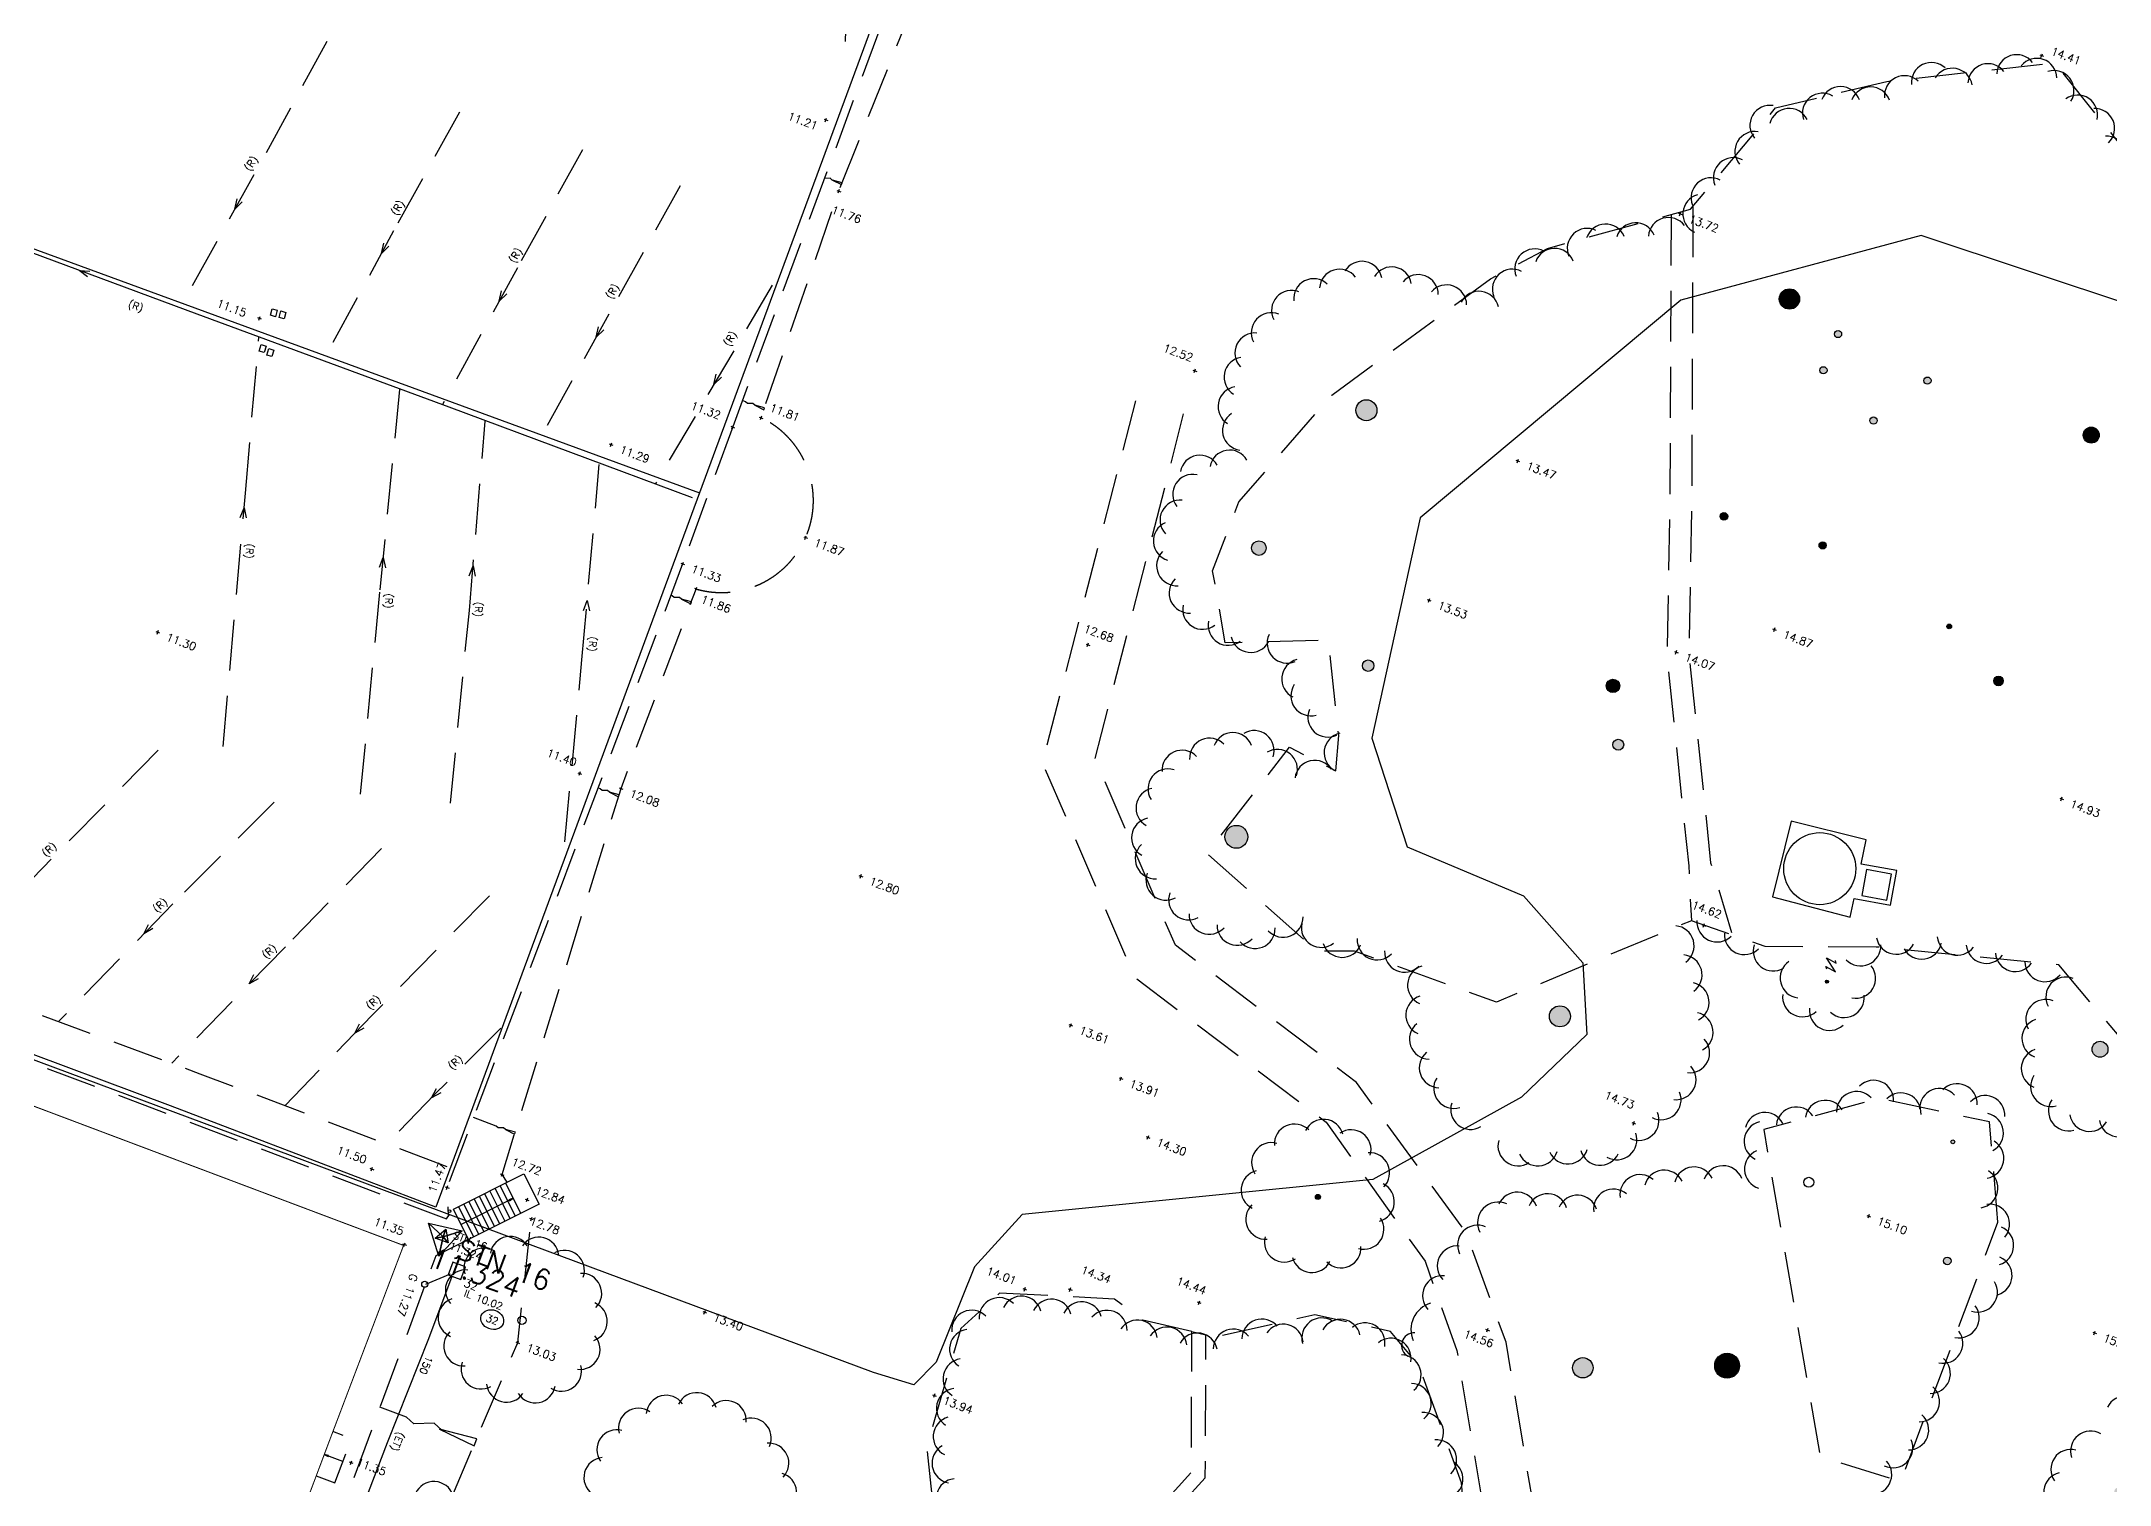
# Model space of a CAD drawing. Header units: millimetres. Extents: x 521005098 to 521837086, y 174609906 to 175681253.
# Drawn here: x 521393275 to 521496642, y 174806991 to 174879144 of the extents above; entities that cross this region are included whole.
import ezdxf
from ezdxf.enums import TextEntityAlignment as Align

# ---------------------------------------------------------------- set-up
doc = ezdxf.new("R2010")
doc.units = ezdxf.units.MM
doc.header["$LTSCALE"] = 200
doc.linetypes.add('layout$0$DASHED', pattern=[19.05, 12.7, -6.35])
doc.linetypes.add('layout$0$survey$0$DASHED', pattern=[19.05, 12.7, -6.35])
for name, color, linetype in [('layout$0$ED-ELEC', 30, 'Continuous'), ('layout$0$ED-STORM', 3, 'Continuous'), ('layout$0$GT Boundary', 6, 'layout$0$FENCELINE1'), ('layout$0$survey$0$BOUNDARY', 8, 'Continuous'), ('layout$0$survey$0$BUILDING', 8, 'Continuous'), ('layout$0$survey$0$CONTROL', 8, 'Continuous'), ('layout$0$survey$0$DETAIL', 8, 'Continuous'), ('layout$0$survey$0$LEVEL', 8, 'Continuous'), ('layout$0$survey$0$MH_NUMBER', 8, 'Continuous'), ('layout$0$survey$0$SERVICE', 8, 'Continuous'), ('layout$0$survey$0$STAIRS', 8, 'Continuous'), ('layout$0$survey$0$TEXT_SERVICE', 8, 'Continuous'), ('layout$0$survey$0$VEGETATION', 8, 'Continuous')]:
    doc.layers.add(name, color=color, linetype=linetype)
doc.styles.add('layout$0$ROMANS', font='Romans.shx')
doc.styles.add('layout$0$survey$0$ROMANS', font='Romans.shx')
doc.linetypes.add('layout$0$FENCELINE1', pattern='A,6.35,-2.54,[133,ltypeshp.shx,S=2.54,R=0,X=-2.54,Y=0],-2.54,25.4', length=36.83)

# ---------------------------------------------------------------- blocks, each defined once
blk = doc.blocks.new('layout$0$S')
at = {"layer": 'layout$0$ED-STORM'}
blk.add_lwpolyline([(-0.5, 0.15), (0, 0), (-0.5, -0.15)], dxfattribs=at)
blk = doc.blocks.new('layout')
at = {"layer": 'layout$0$survey$0$VEGETATION', "linetype": 'Continuous'}
h = blk.add_hatch(color=256, dxfattribs=at)
edge = h.paths.add_edge_path()
edge.add_arc((521480637.4, 174866264.3), 509.3, 0, 360)
h = blk.add_hatch(color=256, dxfattribs=at)
edge = h.paths.add_edge_path()
edge.add_arc((521484842.1, 174860186.4), 180, 0, 360)
edge = h.paths.add_edge_path()
edge.add_arc((521487536, 174862182.7), 180, 0, 360)
edge = h.paths.add_edge_path()
edge.add_arc((521482337, 174862699.2), 180, 0, 360)
edge = h.paths.add_edge_path()
edge.add_arc((521483069.9, 174864512), 180, 0, 360)
h = blk.add_hatch(color=256, dxfattribs=at)
edge = h.paths.add_edge_path()
edge.add_arc((521459496.5, 174860702.3), 525.2, 0, 360)
edge = h.paths.add_edge_path()
edge.add_arc((521454125.3, 174853808.4), 366.1, 0, 360)
edge = h.paths.add_edge_path()
edge.add_arc((521459584.4, 174847931.3), 286.5, 0, 360)
edge = h.paths.add_edge_path()
edge.add_arc((521452998.2, 174839377.8), 573, 0, 360)
edge = h.paths.add_edge_path()
edge.add_arc((521472087.4, 174843981.5), 270.6, 0, 360)
h = blk.add_hatch(color=256, dxfattribs=at)
edge = h.paths.add_edge_path()
edge.add_arc((521495722.4, 174859459), 400, 0, 360)
h = blk.add_hatch(color=256, dxfattribs=at)
edge = h.paths.add_edge_path()
edge.add_arc((521477363.2, 174855391.7), 191, 0, 360)
h = blk.add_hatch(color=256, dxfattribs=at)
edge = h.paths.add_edge_path()
edge.add_arc((521482299.5, 174853947.7), 180, 0, 360)
h = blk.add_hatch(color=256, dxfattribs=at)
edge = h.paths.add_edge_path()
edge.add_arc((521488626.2, 174849894.2), 120, 0, 360)
h = blk.add_hatch(color=256, dxfattribs=at)
edge = h.paths.add_edge_path()
edge.add_arc((521471821.2, 174846921.2), 334.2, 0, 360)
h = blk.add_hatch(color=256, dxfattribs=at)
edge = h.paths.add_edge_path()
edge.add_arc((521491086.9, 174847170.2), 238.7, 0, 360)
h = blk.add_hatch(color=256, dxfattribs=at)
edge = h.paths.add_edge_path()
edge.add_arc((521482515, 174832139.3), 79.6, 0, 360)
h = blk.add_hatch(color=256, dxfattribs=at)
edge = h.paths.add_edge_path()
edge.add_arc((521470314.4, 174812832.6), 509.3, 0, 360)
edge = h.paths.add_edge_path()
edge.add_arc((521469167, 174830403), 525.2, 0, 360)
edge = h.paths.add_edge_path()
edge.add_arc((521488526.5, 174818174.6), 191, 0, 360)
edge = h.paths.add_edge_path()
edge.add_arc((521488808.7, 174824129.4), 95.5, 0, 360)
edge = h.paths.add_edge_path()
edge.add_arc((521496161.5, 174828755.4), 397.9, 0, 360)
edge = h.paths.add_edge_path()
edge.add_arc((521497069.4, 174806647), 191, 0, 360)
edge = h.paths.add_edge_path()
edge.add_arc((521498412.3, 174807405.6), 238.7, 0, 360)
h = blk.add_hatch(color=256, dxfattribs=at)
edge = h.paths.add_edge_path()
edge.add_arc((521457073, 174821373.7), 127.3, 0, 360)
h = blk.add_hatch(dxfattribs=at)
h.set_pattern_fill('ANGLE', color=256, scale=1000, angle=-20.423036, style=0)
h.set_pattern_definition([(339.577, (520538901, 174409371.4), (2437.41, 6545.935), [5080, -1905]), (69.577, (520538901, 174409371.4), (-6545.935, 2437.41), [5080, -1905])])
edge = h.paths.add_edge_path()
edge.add_arc((521477524.6, 174812935.4), 620.7, 0, 360)
h = blk.add_hatch(color=256, dxfattribs=at)
edge = h.paths.add_edge_path()
edge.add_arc((521477524.6, 174812935.4), 620.7, 0, 360)
at = {"layer": 'layout$0$ED-ELEC'}
for p, q in [((521482465.8, 174832895.7), (521482943, 174832634.3)), ((521482506.4, 174832767.8), (521482465.8, 174832895.7)), ((521482943, 174832634.3), (521482500.1, 174833319.5)), ((521482500.1, 174833319.5), (521482977.2, 174833058.1)), ((521482977.2, 174833058.1), (521482936.6, 174833186))]:
    blk.add_line(p, q, dxfattribs=at)
at = {"layer": 'layout$0$ED-STORM', "linetype": 'layout$0$DASHED'}
for points in [[(521433463.6, 174879140.2), (521433716.9, 174888535.2), (521433843.9, 174895124.6), (521433874.9, 174897399.8)], [(521407548.8, 174879143.1), (521403898.4, 174872468.1), (521400209.4, 174865854.1)], [(521414177, 174875609.9), (521410880.2, 174869663.4), (521407367.7, 174863194.4)], [(521420318.3, 174873725.9), (521417069.7, 174867827.7), (521413312.1, 174860958.1)], [(521425196.6, 174871922.9), (521421634.1, 174865497.2), (521418154.8, 174859241.9)], [(521429804.6, 174866960.6), (521423975.4, 174857035.9)], [(521402356.8, 174843894.4), (521403469.8, 174856564), (521404148.8, 174864335.4)], [(521409223.7, 174841502.5), (521410203.3, 174851716.7), (521411196.1, 174861744.5)], [(521413720.2, 174841051.7), (521414665.5, 174850693.8), (521415458.5, 174860150.9)], [(521419442.2, 174839129.9), (521420290.6, 174848220.7), (521421155.3, 174857991.3)], [(521399108.4, 174843701.8), (521393370.9, 174837851.8), (521388100.1, 174832425.4)], [(521404910.4, 174841116.6), (521399839.8, 174836019.8), (521394150.6, 174830154)], [(521410276.5, 174838798.9), (521405469.1, 174833882.6), (521399799.1, 174828058.5)], [(521415670, 174836434.6), (521409804.2, 174830455.8), (521405442.8, 174825932.5)], [(521416242.1, 174829806.3), (521412927.3, 174826488.4), (521410496.4, 174823996.6)]]:
    blk.add_lwpolyline(points, dxfattribs=at)
at = {"layer": 'layout$0$ED-STORM'}
for points in [[(521425810.1, 174856321.3), (521413648, 174860857.6), (521401053.6, 174865510.3), (521389703.6, 174869718.8), (521383699.8, 174871969.4)], [(521408982.8, 174804922.7), (521410580, 174809093.2), (521412634.7, 174814291.8), (521413810.8, 174817415.6)], [(521412492.7, 174817021.7), (521413717.7, 174817530.8)]]:
    blk.add_lwpolyline(points, dxfattribs=at)
at = {"layer": 'layout$0$ED-STORM', "linetype": 'layout$0$DASHED', "flags": 128}
blk.add_lwpolyline([(521413562.6, 174822879.4), (521401215.6, 174827519.8), (521388241.7, 174832319.6), (521376576.4, 174836755.6), (521371169, 174838771.2), (521373562.4, 174844947.3), (521374159, 174846531.4)], dxfattribs=at)
at = {"layer": 'layout$0$ED-STORM'}
blk.add_ellipse((521415809.1, 174815241.8), major_axis=(546.6, -203.5), ratio=0.82667445, dxfattribs=at)
at = {"layer": 'layout$0$GT Boundary', "color": 7, "ltscale": 0.2}
blk.add_lwpolyline([(521497949.9, 174865868.2), (521487218.2, 174869443.2), (521475209, 174866197.1), (521462185.5, 174855330.1), (521459763.3, 174844304.5), (521461529.2, 174838876), (521467350.4, 174836427.8), (521470311.8, 174833079.9), (521470519.6, 174829494.4), (521467249.3, 174826362.1), (521459826.9, 174822250), (521442289, 174820497.1), (521439909.9, 174817874.8), (521437997.1, 174813114.4), (521436876.4, 174811988.2), (521434859.5, 174812598.8), (521367849.2, 174837550.4), (521389063.7, 174894524.3), (521352663.6, 174908078), (521398940.7, 175032360.5)], dxfattribs=at)
at = {"layer": 'layout$0$survey$0$BOUNDARY', "linetype": 'Continuous'}
for p, q in [((521383442.1, 174872232.9), (521426162.4, 174856571.9)), ((521426162.4, 174856571.9), (521412986.4, 174820864.9)), ((521399729.4, 174825929.4), (521370260.6, 174836911.3)), ((521412986.4, 174820864.9), (521399729.4, 174825929.4))]:
    blk.add_line(p, q, dxfattribs=at)
at = {"layer": 'layout$0$survey$0$BOUNDARY', "linetype": 'Continuous', "flags": 128}
blk.add_lwpolyline([(521396710.4, 174908116.2), (521439370.2, 174892369.8), (521426162.4, 174856571.9)], dxfattribs=at)
at = {"layer": 'layout$0$survey$0$BUILDING', "linetype": 'Continuous', "const_width": 50, "flags": 128}
blk.add_lwpolyline([(521401282.3, 174792188.1), (521407722.5, 174809319.2), (521411376.9, 174818950.6), (521382306.9, 174829901.4), (521369352.2, 174834795.8), (521361839, 174814851.2), (521359544, 174815715.7), (521358118.6, 174811949.3), (521356273.3, 174812644.4), (521355215.7, 174809837), (521357050.6, 174809145.8)], dxfattribs=at)
at = {"layer": 'layout$0$survey$0$CONTROL', "linetype": 'Continuous'}
for p, q in [((521413355.7, 174819383.7), (521412622.4, 174820063.6)), ((521412622.4, 174820063.6), (521414311.2, 174819678.8)), ((521413133.6, 174818408.7), (521412622.4, 174820063.6)), ((521412622.4, 174820063.6), (521413355.7, 174819383.7)), ((521414311.2, 174819678.8), (521413133.6, 174818408.7)), ((521413133.6, 174818408.7), (521413355.7, 174819383.7)), ((521413355.7, 174819383.7), (521413133.6, 174818408.7)), ((521413355.7, 174819383.7), (521414311.2, 174819678.8)), ((521414311.2, 174819678.8), (521413355.7, 174819383.7))]:
    blk.add_line(p, q, dxfattribs=at)
at = {"layer": 'layout$0$survey$0$CONTROL', "linetype": 'Continuous', "flags": 128}
blk.add_lwpolyline([(521413355.7, 174819384.1), (521413495.3, 174819759), (521413610.6, 174819075.8), (521413355.7, 174819384.1), (521412961.3, 174819317.6), (521413495.3, 174819759), (521413355.7, 174819384.1), (521413610.6, 174819075.8), (521412961.3, 174819317.6), (521413355.7, 174819384.1)], dxfattribs=at)
at = {"layer": 'layout$0$survey$0$DETAIL', "linetype": 'layout$0$survey$0$DASHED'}
for p, q in [((521427825, 174859865.1), (521425324.9, 174853022.1)), ((521450777.1, 174814643.3), (521451476.3, 174814482.4))]:
    blk.add_line(p, q, dxfattribs=at)
at = {"layer": 'layout$0$survey$0$DETAIL', "linetype": 'layout$0$survey$0$DASHED', "flags": 128}
for points in [[(521548310.3, 174929560.8), (521548092.5, 174924448.6), (521543653.1, 174912534.4), (521534048, 174891797.5), (521531637.9, 174884495), (521528218.1, 174873550.6), (521525567.7, 174860974.3), (521521672.3, 174848262.9), (521517799.1, 174839095.5), (521508383.8, 174821570), (521502054.4, 174808425), (521499601.6, 174802471.8), (521491490, 174781255.6), (521487079.4, 174774452.5), (521485541.2, 174773073.4), (521481785.7, 174770754), (521477816.2, 174769783.4), (521473657.6, 174771590.7), (521472070.5, 174774298.2), (521470014.7, 174781380.4), (521468803.5, 174793858.4), (521468168.9, 174803444.5), (521467857.8, 174805860.8), (521466484, 174814106), (521464463.6, 174819608.6), (521458997.6, 174827101.2), (521449948.8, 174833959.4), (521445941, 174843277), (521450372.3, 174860553.7)], [(521512320.2, 174828897.2), (521505623.4, 174826554.4), (521499292.3, 174826852.4), (521494098, 174832974.3), (521484979.8, 174833866.5), (521479428.5, 174833890), (521475737.2, 174835185.2), (521465992.4, 174831115.5), (521458898.3, 174833668.6), (521457047.7, 174833651.9), (521451528.9, 174838540.5), (521455659.3, 174843859), (521457970.5, 174842670.2), (521458115.9, 174844450.5), (521457607, 174849200.2), (521452445.6, 174849074.4), (521451813.6, 174852672), (521453128.2, 174856117.1), (521457763.4, 174861450), (521465704.5, 174867274.5), (521468551.8, 174868795.2), (521475694.4, 174870751.3), (521479946.9, 174875819.8), (521485499.6, 174877140), (521493906, 174878064.5), (521500166.6, 174870199.9), (521505515.4, 174866863.4), (521509721.9, 174869164.1), (521512948.2, 174872346.9), (521513566.2, 174875992.9), (521508440.3, 174880643.8), (521502645.1, 174887119.3), (521506527.8, 174898564.4), (521509116.5, 174899557.4), (521511873.2, 174899239.6), (521516401.6, 174900324.7), (521519190.1, 174903361.2), (521522920.1, 174910073.8), (521521473.8, 174918475.1)], [(521413552, 174902404.9), (521439948.5, 174892692.9), (521427825, 174859865.1)], [(521475819.3, 174870900.1), (521475754.5, 174856107.2), (521475615.3, 174848477.3), (521476702.8, 174838083.1), (521477746.9, 174834587.5)], [(521474722.1, 174870485), (521474658.4, 174855948.8), (521474519.2, 174848318.9), (521475606.8, 174837924.6), (521475737.2, 174835185.2)], [(521447950.7, 174861174.8), (521443307.6, 174843072.3), (521447912.9, 174832365.5), (521457487.5, 174825108.8), (521462425.9, 174818160.3), (521464018, 174813695.1), (521465391.8, 174805449.9), (521465674.4, 174803279.3), (521466315.2, 174793616.9), (521467613.8, 174780683.5), (521469669.6, 174773601.3), (521470248.6, 174767739.4), (521472943.9, 174762585.3), (521470071, 174753193), (521470061.4, 174748387.3), (521469385.4, 174742676.9), (521460221.3, 174724191.9)], [(521425324.9, 174853022.1), (521413555.6, 174821844.6), (521413608, 174820403.8)], [(521382861.9, 174831832.4), (521413520.8, 174820281.8), (521413864.9, 174820763.7)], [(521410792, 174799348.7), (521417083, 174814090.2), (521417767, 174820276.8), (521417501.5, 174820679.8)], [(521414624.5, 174819242.8), (521412990.9, 174818426.8), (521412514.2, 174817135.8)], [(521412412.6, 174816860.8), (521405783.3, 174798907)], [(521450777.1, 174814643.3), (521448322.1, 174815208.3), (521446911.3, 174816263.9), (521441164, 174816571.7), (521439229.6, 174814796.6), (521437525.8, 174808881.9), (521438737.3, 174797258.6)], [(521465319.9, 174794969.6), (521464251.5, 174807085.4), (521462143.3, 174812906.3), (521460701.3, 174814645.2), (521456922.3, 174815479.2), (521451944.9, 174814374.6), (521451476.3, 174814482.4)], [(521449299.1, 174778263.4), (521450351.7, 174778217.3), (521462955.7, 174774910.2), (521467303.8, 174773851), (521467573.7, 174778836), (521465932, 174791223), (521465790.2, 174792090.6), (521460625.2, 174793438.2), (521455644.6, 174791999.4), (521447893, 174799019.8), (521448653.3, 174805278.5), (521450745.2, 174807606.2), (521450777.1, 174814643.3)], [(521465319.9, 174794969.6), (521460328.6, 174794327), (521455809.5, 174792794.5), (521448631.6, 174799295.3), (521449321.6, 174804974.8), (521451444, 174807336.5), (521451476.3, 174814482.4)]]:
    blk.add_lwpolyline(points, dxfattribs=at)
blk.add_lwpolyline([(521416559.4, 174822109.5), (521416301.3, 174822501.2), (521422247.3, 174841795.7), (521426002.6, 174851766.1, 0.91943553), (521429245.6, 174860328.3), (521433130.4, 174871660.5), (521441697.5, 174893102.1), (521415461, 174902594.4), (521413552, 174902404.9)], format="xyb", dxfattribs=at)
at = {"layer": 'layout$0$survey$0$DETAIL', "flags": 128}
for points in [[(521432808.9, 174872205.9), (521432801.3, 174872208.8), (521432703.8, 174872298.7), (521432438.3, 174872291.4), (521432420.3, 174872308.1)], [(521428931.9, 174860949.9), (521428924.3, 174860952.7), (521428826.7, 174861042.7), (521428561.3, 174861035.4), (521428463.7, 174861125.4), (521428311.5, 174861182.4)], [(521425275.7, 174851255), (521425268.1, 174851257.8), (521425170.5, 174851347.8), (521424905.1, 174851340.5), (521424807.5, 174851430.5), (521424734.4, 174851457.9)], [(521421669.7, 174841606), (521421662.2, 174841608.9), (521421564.6, 174841698.9), (521421299.2, 174841691.5), (521421201.6, 174841781.5), (521421096.5, 174841820.9)], [(521416478.5, 174824741.1), (521416470.9, 174824743.9), (521416373.3, 174824833.9), (521416107.9, 174824826.6), (521416010.3, 174824916.6), (521414875.8, 174825341.8)], [(521413314.5, 174809704.9), (521413285.5, 174809715.7), (521412912.1, 174810058.6), (521411898.4, 174810028.3), (521411524.7, 174810371.2), (521410198.6, 174810864.8)]]:
    blk.add_lwpolyline(points, dxfattribs=at)
for points in [[(521432808.9, 174872205.9), (521433259.6, 174871983.6), (521433294.7, 174872077.2)], [(521428931.9, 174860949.9), (521429382.5, 174860727.6), (521429417.6, 174860821.2)], [(521425275.7, 174851255), (521425726.3, 174851032.7), (521425761.4, 174851126.3)], [(521421669.7, 174841606), (521422120.4, 174841383.7), (521422155.5, 174841477.4)], [(521416478.5, 174824741.1), (521416929.1, 174824518.7), (521416964.2, 174824612.4)], [(521413176.2, 174809772.8), (521414899.3, 174808927.6), (521415032.6, 174809285.5)]]:
    blk.add_lwpolyline(points, close=True, dxfattribs=at)
at = {"layer": 'layout$0$survey$0$DETAIL', "linetype": 'Continuous', "flags": 128}
for points in [[(521486002.4, 174837693.5), (521484227.4, 174838016.4), (521484477, 174839221.6), (521480723.8, 174840160.9), (521479797.1, 174836376.4), (521483677.3, 174835361.4), (521483870.2, 174836292.5), (521485687.3, 174835961.9)], [(521484260.8, 174836445.1), (521485510.3, 174836217.8), (521485746.5, 174837516.5), (521484497, 174837743.8)]]:
    blk.add_lwpolyline(points, close=True, dxfattribs=at)
at = {"layer": 'layout$0$survey$0$DETAIL', "linetype": 'layout$0$survey$0$DASHED', "flags": 128}
blk.add_lwpolyline([(521491061.5, 174820120.4), (521490639.4, 174825125.3), (521485115.3, 174826299.8), (521479353.6, 174824737.9), (521482173.2, 174808410), (521486208, 174807144.3)], close=True, dxfattribs=at)
at = {"layer": 'layout$0$survey$0$DETAIL', "linetype": 'Continuous', "flags": 128}
blk.add_lwpolyline([(521413864.9, 174820763.7), (521417392.5, 174822525.6), (521418152.1, 174821004.8), (521414624.5, 174819242.8)], dxfattribs=at)
at = {"layer": 'layout$0$survey$0$DETAIL', "linetype": 'Continuous'}
for centre, radius in [((521482154.8, 174837785.4), 1800), ((521481607, 174822104.8), 250)]:
    blk.add_circle(centre, radius, dxfattribs=at)
at = {"layer": 'layout$0$survey$0$LEVEL', "flags": 128}
for points in [[(521493152.9, 174878465.9), (521493340.3, 174878396.1)], [(521493211.7, 174878337.3), (521493281.5, 174878524.8)], [(521432390.6, 174875253.1), (521432578, 174875183.3)], [(521432449.4, 174875124.5), (521432519.2, 174875311.9)], [(521433036.7, 174871695.4), (521433224.2, 174871625.6)], [(521433095.6, 174871566.8), (521433165.3, 174871754.2)], [(521475088.7, 174870550.9), (521475276.2, 174870481.1)], [(521475147.6, 174870422.3), (521475217.4, 174870609.7)], [(521404080.6, 174865337.4), (521404268.1, 174865267.6)], [(521404139.5, 174865208.8), (521404209.3, 174865396.2)], [(521450828.2, 174862713.4), (521451015.6, 174862643.6)], [(521450887, 174862584.8), (521450956.8, 174862772.2)], [(521429151.9, 174860363.2), (521429339.3, 174860293.4)], [(521429210.7, 174860234.6), (521429280.5, 174860422)], [(521427731.3, 174859900), (521427918.7, 174859830.2)], [(521427790.1, 174859771.4), (521427859.9, 174859958.8)], [(521421655, 174859021.5), (521421842.4, 174858951.7)], [(521421713.8, 174858892.8), (521421783.6, 174859080.3)], [(521467028.1, 174858077), (521467097.9, 174858264.4)], [(521466969.3, 174858205.6), (521467156.7, 174858135.8)], [(521431375.7, 174854369.1), (521431563.1, 174854299.3)], [(521431434.5, 174854240.5), (521431504.3, 174854427.9)], [(521425290, 174852928.4), (521425359.8, 174853115.8)], [(521425231.2, 174853057), (521425418.6, 174852987.2)], [(521425908.9, 174851801), (521426096.3, 174851731.2)], [(521425967.7, 174851672.4), (521426037.5, 174851859.9)], [(521462536.1, 174851236.7), (521462723.5, 174851166.9)], [(521462594.9, 174851108.1), (521462664.7, 174851295.5)], [(521398997, 174849641.3), (521399184.4, 174849571.5)], [(521399055.8, 174849512.7), (521399125.6, 174849700.1)], [(521445484.1, 174849014.1), (521445671.5, 174848944.3)], [(521445542.9, 174848885.5), (521445612.7, 174849072.9)], [(521479794.4, 174849775.8), (521479981.8, 174849706)], [(521479853.2, 174849647.2), (521479923, 174849834.6)], [(521474887, 174848643), (521475074.5, 174848573.2)], [(521474945.9, 174848514.4), (521475015.7, 174848701.8)], [(521420089.1, 174842584.2), (521420276.5, 174842514.4)], [(521420147.9, 174842455.6), (521420217.7, 174842643.1)], [(521422153.6, 174841830.6), (521422341.1, 174841760.8)], [(521422212.5, 174841702), (521422282.2, 174841889.4)], [(521494147.2, 174841311.1), (521494334.7, 174841241.3)], [(521494206.1, 174841182.5), (521494275.9, 174841369.9)], [(521434137.8, 174837443.4), (521434325.3, 174837373.6)], [(521434196.6, 174837314.8), (521434266.4, 174837502.2)], [(521476265.1, 174834986.2), (521476452.5, 174834916.4)], [(521476323.9, 174834857.5), (521476393.7, 174835045)], [(521444622.8, 174829991.1), (521444810.2, 174829921.3)], [(521444681.6, 174829862.5), (521444751.4, 174830049.9)], [(521447133.3, 174827324.5), (521447320.7, 174827254.7)], [(521447192.1, 174827195.9), (521447261.9, 174827383.3)], [(521448487.6, 174824389.8), (521448675.1, 174824320.1)], [(521448546.4, 174824261.2), (521448616.2, 174824448.7)], [(521472766.1, 174825096.3), (521472953.5, 174825026.5)], [(521472824.9, 174824967.6), (521472894.7, 174825155.1)], [(521409695.5, 174822805.2), (521409882.9, 174822735.4)], [(521409754.3, 174822676.6), (521409824.1, 174822864)], [(521416207.6, 174822536.1), (521416395, 174822466.3)], [(521416266.4, 174822407.5), (521416336.2, 174822594.9)], [(521413461.9, 174821879.5), (521413649.3, 174821809.7)], [(521413520.7, 174821750.8), (521413590.5, 174821938.3)], [(521417457.4, 174821269.3), (521417644.8, 174821199.5)], [(521417516.2, 174821140.7), (521417586, 174821328.1)], [(521417673.3, 174820311.7), (521417860.7, 174820241.9)], [(521417732.1, 174820183.1), (521417801.9, 174820370.6)], [(521484508.6, 174820453.3), (521484696, 174820383.5)], [(521484567.4, 174820324.7), (521484637.2, 174820512.1)], [(521411330.9, 174819027.6), (521411518.3, 174818957.8)], [(521411389.7, 174818899), (521411459.5, 174819086.4)], [(521442327, 174816796.9), (521442514.4, 174816727.1)], [(521442385.8, 174816668.3), (521442455.6, 174816855.7)], [(521444599.7, 174816783.8), (521444787.1, 174816714)], [(521444658.5, 174816655.2), (521444728.3, 174816842.6)], [(521451039.9, 174816127.6), (521451227.3, 174816057.8)], [(521451098.7, 174815999), (521451168.5, 174816186.4)], [(521426333.1, 174815642.5), (521426520.5, 174815572.7)], [(521426391.9, 174815513.9), (521426461.7, 174815701.3)], [(521416989.3, 174814125.1), (521417176.8, 174814055.3)], [(521417048.2, 174813996.5), (521417117.9, 174814183.9)], [(521465454.3, 174814758.6), (521465641.8, 174814688.9)], [(521465513.1, 174814630), (521465582.9, 174814817.5)], [(521495798.2, 174814609.2), (521495985.6, 174814539.5)], [(521495857, 174814480.6), (521495926.8, 174814668.1)], [(521437815.1, 174811486.5), (521438002.6, 174811416.7)], [(521437874, 174811357.9), (521437943.8, 174811545.3)], [(521408659.3, 174808129.8), (521408846.7, 174808060)], [(521408718.1, 174808001.2), (521408787.9, 174808188.6)]]:
    blk.add_lwpolyline(points, dxfattribs=at)
at = {"layer": 'layout$0$survey$0$SERVICE', "linetype": 'Continuous', "flags": 128}
for points in [[(521404723.5, 174865451.4), (521404817.1, 174865778.2), (521405067.1, 174865706.6), (521404973.4, 174865379.8)], [(521405155.1, 174865337.9), (521405248.8, 174865664.7), (521405498.7, 174865593.1), (521405405, 174865266.3)], [(521404166.2, 174863655.9), (521404259.9, 174863982.7), (521404509.8, 174863911.1), (521404416.2, 174863584.2)], [(521404547.4, 174863455.6), (521404641.1, 174863782.5), (521404891, 174863710.9), (521404797.3, 174863384)], [(521414237.5, 174817241.7), (521414473.1, 174817879.6), (521413835.2, 174818115.1), (521413599.6, 174817477.2)]]:
    blk.add_lwpolyline(points, close=True, dxfattribs=at)
at = {"layer": 'layout$0$survey$0$SERVICE', "linetype": 'Continuous'}
for centre, radius in [((521413677.5, 174820665.6), 70), ((521412433.5, 174817009.3), 150)]:
    blk.add_circle(centre, radius, dxfattribs=at)
at = {"layer": 'layout$0$survey$0$STAIRS', "linetype": 'Continuous'}
for p, q in [((521415406.4, 174819633.3), (521414646.7, 174821154.2)), ((521415667, 174819763.5), (521414907.3, 174821284.4)), ((521415927.6, 174819893.7), (521415168, 174821414.5)), ((521416188.2, 174820023.9), (521415428.6, 174821544.7)), ((521416448.8, 174820154), (521415689.2, 174821674.9)), ((521416709.4, 174820284.2), (521415949.8, 174821805)), ((521416970.1, 174820414.4), (521416210.4, 174821935.2)), ((521416471, 174822065.4), (521417230.7, 174820544.6)), ((521414624.5, 174819242.8), (521413864.9, 174820763.7)), ((521414885.1, 174819373), (521414125.5, 174820893.8)), ((521415145.7, 174819503.2), (521414386.1, 174821024))]:
    blk.add_line(p, q, dxfattribs=at)
at = {"layer": 'layout$0$survey$0$STAIRS', "flags": 128}
for points in [[(521414244.7, 174820003.2), (521416850.9, 174821305)], [(521416644.2, 174821226.4), (521416705.7, 174821205.9)], [(521416647.4, 174821235.9), (521416716.1, 174821213)], [(521416650.5, 174821213.7), (521416695.3, 174821198.8)], [(521416656.8, 174821201.1), (521416684.9, 174821191.7)], [(521416663, 174821241.2), (521416726.5, 174821220)], [(521416663.2, 174821188.4), (521416674.6, 174821184.6)], [(521416678.7, 174821246.5), (521416736.8, 174821227.1)], [(521416694.3, 174821251.8), (521416747.2, 174821234.2)], [(521416710, 174821257.1), (521416757.5, 174821241.3)], [(521416725.7, 174821262.5), (521416767.9, 174821248.3)], [(521416741.3, 174821267.7), (521416778.3, 174821255.4)], [(521416757, 174821273.1), (521416788.6, 174821262.5)], [(521416772.6, 174821278.4), (521416799, 174821269.6)], [(521416788.3, 174821283.7), (521416809.4, 174821276.7)], [(521416803.9, 174821289), (521416819.8, 174821283.7)], [(521416819.6, 174821294.4), (521416830.2, 174821290.8)], [(521408346.1, 174808146.3), (521407413.6, 174808497.5)], [(521407442.7, 174808481.8), (521407438.1, 174808492)], [(521407457.2, 174808474), (521407450.3, 174808489.2)], [(521407471.8, 174808466.1), (521407462.6, 174808486.4)], [(521407486.3, 174808458.2), (521407474.8, 174808483.6)], [(521407500.8, 174808450.3), (521407487.1, 174808480.8)], [(521407515.4, 174808442.5), (521407499.3, 174808478)], [(521407529.9, 174808434.6), (521407511.5, 174808475.2)], [(521407544.5, 174808426.7), (521407523.8, 174808472.4)], [(521407559, 174808418.8), (521407536, 174808469.6)], [(521407573.5, 174808411), (521407548.3, 174808466.8)], [(521407588.1, 174808403.1), (521407560.5, 174808464)], [(521407602.6, 174808395.3), (521407572.7, 174808461.2)], [(521407611.7, 174808399.4), (521407585, 174808458.4)], [(521407616.7, 174808412.6), (521407597.2, 174808455.6)], [(521407621.7, 174808425.8), (521407609.5, 174808452.8)], [(521407626.7, 174808439.1), (521407621.7, 174808450)]]:
    blk.add_lwpolyline(points, dxfattribs=at)
for points in [[(521416850.9, 174821305), (521416640.6, 174821233.6), (521416667.5, 174821179.7)], [(521407413.6, 174808497.5), (521407608.9, 174808391.9), (521407630.1, 174808448.2)]]:
    blk.add_lwpolyline(points, close=True, dxfattribs=at)
at = {"layer": 'layout$0$survey$0$STAIRS', "linetype": 'layout$0$survey$0$DASHED', "flags": 128}
blk.add_lwpolyline([(521407013.2, 174807432.3), (521407940.4, 174807083.7), (521408782.4, 174809289), (521407845.9, 174809644.4)], dxfattribs=at)
at = {"layer": 'layout$0$survey$0$VEGETATION', "linetype": 'Continuous'}
for centre, radius in [((521480637.4, 174866264.3), 509.3), ((521483069.9, 174864512), 180), ((521482337, 174862699.2), 180), ((521487536, 174862182.7), 180), ((521459496.5, 174860702.3), 525.2), ((521484842.1, 174860186.4), 180), ((521495722.4, 174859459), 400), ((521477363.2, 174855391.7), 191), ((521454125.3, 174853808.4), 366.1), ((521482299.5, 174853947.7), 180), ((521488626.2, 174849894.2), 120), ((521459584.4, 174847931.3), 286.5), ((521471821.2, 174846921.2), 334.2), ((521491086.9, 174847170.2), 238.7), ((521472087.4, 174843981.5), 270.6), ((521452998.2, 174839377.8), 573), ((521482515, 174832139.3), 79.6), ((521469167, 174830403), 525.2), ((521496161.5, 174828755.4), 397.9), ((521488808.7, 174824129.4), 95.5), ((521457073, 174821373.7), 127.3), ((521488526.5, 174818174.6), 191), ((521417293.8, 174815203.5), 206.9), ((521470314.4, 174812832.6), 509.3), ((521477524.6, 174812935.4), 620.7)]:
    blk.add_circle(centre, radius, dxfattribs=at)
for centre, radius, start, end in [((521487738.7, 174877086.8), 1000, 46.511241, 185.782971), ((521490560.7, 174877025.7), 1000, 37.799273, 177.071003), ((521491995.3, 174877476.2), 1000, 37.799273, 177.071003), ((521493004.1, 174877293.4), 1000, 1.624747, 140.896478), ((521483192.9, 174875879.8), 1000, 19.815164, 159.086894), ((521484696.5, 174875865.4), 1000, 19.815164, 159.086894), ((521486389, 174876424.1), 1000, 46.511241, 185.782971), ((521488782.2, 174876800), 1000, 9.397805, 148.669535), ((521493861, 174876684.1), 1000, 328.129214, 107.400944), ((521479663.5, 174874943.2), 1000, 80.473166, 219.744896), ((521482290.5, 174875551), 1000, 59.275209, 198.54694), ((521495045, 174875457.2), 1000, 346.814729, 126.086459), ((521480632.3, 174874790.7), 1000, 26.492275, 165.764006), ((521495892.7, 174874794.4), 1000, 313.32187, 92.593601), ((521478914.2, 174873639.6), 1000, 80.473166, 219.744896), ((521496479.2, 174873409.8), 1000, 313.32187, 92.593601), ((521477836.5, 174872330.1), 1000, 62.487185, 201.758915), ((521476721.2, 174871321.5), 1000, 62.487185, 201.758915), ((521476314.4, 174870512.9), 1000, 105.474108, 244.745839), ((521470535.2, 174868794.5), 1000, 64.158189, 203.42992), ((521471455.2, 174869008.2), 1000, 22.76234, 162.03407), ((521472957.6, 174869071.2), 1000, 22.76234, 162.03407), ((521474590, 174869337.4), 1000, 36.497525, 175.769256), ((521467907, 174867768.5), 1000, 62.519347, 201.791077), ((521468901.7, 174867793.6), 1000, 21.377022, 160.648753), ((521458155.7, 174866752.6), 1000, 37.041269, 176.313), ((521459278.1, 174867147.2), 1000, 9.624151, 148.895881), ((521460755.4, 174866867), 1000, 9.624151, 148.895881), ((521466792.3, 174866759.3), 1000, 62.519347, 201.791077), ((521455755, 174865693.4), 1000, 68.127743, 207.399474), ((521456861.4, 174866277.5), 1000, 47.214382, 186.486113), ((521462092, 174866480.9), 1000, 0.456762, 139.728492), ((521463505.8, 174865969), 1000, 0.456762, 139.728492), ((521465121, 174865649.4), 1000, 13.325752, 152.597483), ((521454744.2, 174864580.1), 1000, 68.127743, 207.399474), ((521453927.7, 174863565.9), 1000, 84.410217, 223.681947), ((521453382.7, 174862355.4), 1000, 98.919046, 238.190776), ((521453084.3, 174860881.6), 1000, 98.919046, 238.190776), ((521453304.8, 174859699.3), 1000, 123.297765, 262.569495), ((521451181.6, 174857454.6), 1000, 30.0674, 169.339131), ((521452663.7, 174857708.1), 1000, 30.0674, 169.339131), ((521450821.1, 174856498.9), 1000, 77.839212, 217.110942), ((521450184.1, 174855215.5), 1000, 83.865016, 223.136746), ((521449849.4, 174854160.7), 1000, 114.099602, 253.371332), ((521450014.4, 174852928.9), 1000, 134.958437, 274.230167), ((521450640.2, 174851561.7), 1000, 134.958437, 274.230167), ((521451313.9, 174850749.4), 1000, 168.222877, 307.494608), ((521452587.1, 174849949.5), 1000, 168.222877, 307.494608), ((521453718.5, 174849593.6), 1000, 192.614076, 331.885807), ((521455533.2, 174849060), 1000, 154.60832, 293.88005), ((521456263.6, 174847266.8), 1000, 104.385997, 243.657727), ((521456722.6, 174846427.4), 1000, 145.880012, 285.151742), ((521457571.9, 174845361.2), 1000, 157.333572, 296.605303), ((521451660.5, 174843308.5), 1000, 44.068639, 183.34037), ((521452825.8, 174843592.6), 1000, 20.655193, 159.926923), ((521453882.2, 174843689.3), 1000, 341.516561, 120.788292), ((521458385.9, 174843576.7), 1000, 102.752886, 242.024617), ((521449584.2, 174841773.1), 1000, 72.649762, 211.921492), ((521450283.7, 174842704), 1000, 44.068639, 183.34037), ((521455053.3, 174842746.1), 1000, 341.516561, 120.788292), ((521456921.7, 174842200.5), 1000, 33.615111, 172.886841), ((521448982.7, 174840815.2), 1000, 101.716311, 240.988041), ((521448756.6, 174839328.7), 1000, 101.716311, 240.988041), ((521448944.8, 174838273.3), 1000, 133.916845, 273.188576), ((521449480.5, 174837212), 1000, 159.145821, 298.417551), ((521450611.5, 174836221.2), 1000, 159.145821, 298.417551), ((521451636.3, 174835501.4), 1000, 178.936611, 318.208341), ((521453036, 174834952.1), 1000, 178.936611, 318.208341), ((521453936.3, 174834794.8), 1000, 222.281275, 1.553005), ((521455331.2, 174835356), 1000, 222.281275, 1.553005), ((521457244.9, 174834848.4), 1000, 168.637833, 307.909563), ((521474873.1, 174833930.2), 1000, 305.711454, 84.983184), ((521477016.6, 174835119.6), 1000, 175.627658, 314.899388), ((521478386.8, 174834488.3), 1000, 175.627658, 314.899388), ((521458284.6, 174834351.9), 1000, 198.365633, 337.637363), ((521460035.3, 174834222.6), 1000, 176.211966, 315.483696), ((521461407.3, 174833607.4), 1000, 176.211966, 315.483696), ((521475272.4, 174832475.3), 1000, 305.711454, 84.983184), ((521479828.9, 174833667.9), 1000, 161.982179, 301.253909), ((521484204.4, 174833921.9), 1000, 223.704924, 2.976654), ((521485978.6, 174834505.2), 1000, 190.554453, 329.826184), ((521487249.5, 174834258.8), 1000, 208.980978, 348.252709), ((521489022.6, 174834455.6), 1000, 184.768598, 324.040329), ((521490475.8, 174834050), 1000, 184.768598, 324.040329), ((521491928.9, 174833644.3), 1000, 184.768598, 324.040329), ((521462554.4, 174831960.5), 1000, 107.053585, 246.325315), ((521481175.8, 174832317.6), 1000, 124.172923, 263.444654), ((521483948.9, 174832302.9), 1000, 259.443437, 38.715167), ((521493408, 174833134.7), 1000, 179.941099, 319.212829), ((521462467.5, 174830459.3), 1000, 107.053585, 246.325315), ((521475624.4, 174831102.9), 1000, 298.027985, 77.299716), ((521481295.5, 174831378.7), 1000, 173.425219, 312.696949), ((521483374.6, 174831340.1), 1000, 227.309735, 6.581465), ((521494457.3, 174831371.1), 1000, 68.558674, 207.830404), ((521475825.6, 174829607.6), 1000, 298.027985, 77.299716), ((521482640.5, 174830695.2), 1000, 173.425219, 312.696949), ((521493451.6, 174830246.5), 1000, 68.558674, 207.830404), ((521462651.3, 174829258.2), 1000, 129.327446, 268.599176), ((521493261.9, 174829299.7), 1000, 108.977416, 248.249146), ((521463139.9, 174827836.2), 1000, 129.327446, 268.599176), ((521475651.8, 174828581.6), 1000, 263.49564, 42.76737), ((521493225.4, 174827791.4), 1000, 108.977416, 248.249146), ((521463862.8, 174826798.6), 1000, 148.583509, 287.855239), ((521474969.9, 174827235.8), 1000, 263.49564, 42.76737), ((521493692.5, 174826896.2), 1000, 146.568549, 285.840279), ((521474225.4, 174826231.8), 1000, 243.362173, 22.633904), ((521483995.4, 174825645.4), 1000, 42.948824, 182.220554), ((521484847.3, 174826204.5), 1000, 355.654521, 134.926251), ((521486217.8, 174825573.8), 1000, 355.654521, 134.926251), ((521488142.6, 174825797.9), 1000, 42.197497, 181.469227), ((521489024.6, 174826033.7), 1000, 357.279712, 136.551443), ((521490412.5, 174825442.1), 1000, 357.279712, 136.551443), ((521494583.7, 174825678.8), 1000, 146.568549, 285.840279), ((521457353.3, 174824254.3), 1000, 14.521584, 153.793314), ((521464710.8, 174825749.4), 1000, 161.51655, 300.78828), ((521473122, 174825202.9), 1000, 243.362173, 22.633904), ((521479407.3, 174824601.3), 1000, 26.492287, 165.764017), ((521480978.9, 174824871.5), 1000, 34.084647, 173.356377), ((521482426.4, 174825204.9), 1000, 32.121221, 171.392951), ((521490337.5, 174824570.2), 1000, 298.172934, 77.444664), ((521495634.5, 174825647.7), 1000, 189.801054, 329.072784), ((521497117.7, 174825371.1), 1000, 189.801054, 329.072784), ((521455899.2, 174824019.9), 1000, 44.521584, 183.793314), ((521458729.8, 174823730.2), 1000, 344.521584, 123.793314), ((521467073, 174823926.8), 1000, 163.903565, 303.175296), ((521472013.3, 174824232.8), 1000, 240.387425, 19.659156), ((521479375.6, 174824154.6), 1000, 103.756168, 243.027898), ((521490354.2, 174823303), 1000, 279.219231, 58.490961), ((521454757.1, 174823089.8), 1000, 74.521584, 213.793314), ((521459659.8, 174822588.1), 1000, 314.521584, 93.793314), ((521468067.3, 174823926.7), 1000, 204.073664, 343.345394), ((521469572.9, 174824024.3), 1000, 204.073664, 343.345394), ((521471178, 174823958.6), 1000, 195.456271, 334.728002), ((521479396.8, 174822763.9), 1000, 113.452383, 252.724113), ((521454233, 174821713.3), 1000, 104.521584, 243.793314), ((521473170, 174821490), 1000, 48.952184, 188.223915), ((521474376, 174821711.8), 1000, 26.492261, 165.763991), ((521475876.1, 174821872.8), 1000, 26.492261, 165.763991), ((521477324, 174821935.1), 1000, 21.524533, 160.796263), ((521490062.5, 174821822.7), 1000, 279.219231, 58.490961), ((521459894.2, 174821134), 1000, 284.521584, 63.793314), ((521466085.1, 174820084.3), 1033, 65.385121, 206.973125), ((521467037.4, 174820611.7), 1000, 17.491395, 156.763126), ((521468544.2, 174820536.1), 1000, 17.491395, 156.763126), ((521470051, 174820460.5), 1000, 17.491395, 156.763126), ((521471845.2, 174820768), 1000, 48.952184, 188.223915), ((521454467.4, 174820259.2), 1000, 134.521584, 273.793314), ((521459370.2, 174819757.5), 1000, 254.521584, 33.793314), ((521490645, 174820012.1), 1000, 319.194642, 98.466372), ((521416704.6, 174818405.3), 1000, 31.566077, 170.837808), ((521418140.4, 174818363.8), 1000, 5.851792, 145.123522), ((521455397.5, 174819117.1), 1000, 164.521584, 303.793314), ((521465052.1, 174818960.9), 1000, 66.122355, 205.394086), ((521490844.9, 174818949.6), 1000, 287.305008, 66.576738), ((521415393, 174817819.7), 1000, 57.280363, 196.552093), ((521419416.1, 174817703.5), 1000, 340.137506, 119.409236), ((521456774, 174818593), 1000, 194.521584, 333.793314), ((521458228.1, 174818827.5), 1000, 224.521584, 3.793314), ((521464036.6, 174817926), 1000, 84.081546, 223.353276), ((521490764.4, 174817443), 1000, 287.305008, 66.576738), ((521414465.3, 174816723), 1000, 82.994649, 222.266379), ((521420278.8, 174816555), 1000, 314.42322, 93.694951), ((521463300.7, 174816435.9), 1000, 84.081546, 223.353276), ((521490038.4, 174816613.4), 1000, 252.208371, 31.480102), ((521414105.4, 174815332.5), 1000, 108.708934, 247.980665), ((521420557.9, 174815146), 1000, 288.708934, 67.980665), ((521441144.1, 174815340.2), 1000, 44.923757, 184.195488), ((521442257.8, 174815412.6), 1000, 14.758997, 154.030728), ((521443763.9, 174815264.8), 1000, 14.758997, 154.030728), ((521445279.5, 174815131.1), 1000, 15.456264, 154.727994), ((521463117.5, 174814731.1), 1395.5, 107.180794, 202.551834), ((521489122.2, 174815333.5), 1000, 257.922543, 37.194273), ((521439767.6, 174814711.2), 1000, 44.923757, 184.195488), ((521446534.2, 174814705.3), 1000, 359.941099, 139.212829), ((521448050.7, 174814221.3), 1000, 6.848187, 146.119918), ((521449522.2, 174813867.6), 1000, 6.848187, 146.119918), ((521454271.9, 174814272.6), 1000, 39.954238, 179.225969), ((521455343.5, 174814014), 1000, 6.277506, 145.549237), ((521457266.8, 174814327.2), 1000, 57.454175, 196.725905), ((521458200.6, 174814257.2), 1000, 12.657998, 151.929728), ((521459426.1, 174814078), 1000, 349.822431, 129.094161), ((521414384.4, 174813923.4), 1000, 134.42322, 273.694951), ((521420197.9, 174813755.4), 1000, 262.994649, 42.266379), ((521439664.6, 174813763.8), 1000, 97.88932, 237.16105), ((521451051.7, 174813570.9), 1000, 10.719035, 149.990765), ((521452846.2, 174813765.2), 1000, 39.954238, 179.225969), ((521460729.5, 174813309), 1000, 349.822431, 129.094161), ((521461877.5, 174813956.4), 620.6, 86.217708, 242.089708), ((521488312.8, 174814060.2), 1000, 257.922543, 37.194273), ((521415247.2, 174812775), 1000, 160.137506, 299.409236), ((521419270.3, 174812658.7), 1000, 237.280363, 16.552093), ((521439337.7, 174812286.2), 1000, 97.88932, 237.16105), ((521461231.8, 174812479), 1000, 309.763748, 89.035478), ((521487682.8, 174812546.4), 1000, 269.350073, 48.621803), ((521416522.8, 174812114.6), 1000, 185.851792, 325.123522), ((521417958.7, 174812073.1), 1000, 211.566077, 350.837808), ((521439010.8, 174810808.6), 1000, 97.88932, 237.16105), ((521461734.4, 174811051.6), 1000, 309.763748, 89.035478), ((521487141.8, 174811138.1), 1000, 269.350073, 48.621803), ((521423119.6, 174809814), 1000, 55.320005, 194.591735), ((521424505.4, 174810458.9), 1000, 35.320005, 174.591735), ((521426028.3, 174810591), 1000, 15.320005, 154.591735), ((521427504.5, 174810194.2), 1000, 355.320005, 134.591735), ((521497437.9, 174810435.6), 1000, 15.056369, 154.3281), ((521422037.9, 174808733.9), 1000, 75.320005, 214.591735), ((521428756, 174809316.5), 1000, 335.320005, 114.591735), ((521438847.6, 174809394.8), 1000, 105.372155, 244.643886), ((521462354.7, 174809595.1), 1000, 315.867826, 95.139556), ((521486600.8, 174809729.7), 1000, 269.350073, 48.621803), ((521429631.8, 174808063.6), 1000, 315.320005, 94.591735), ((521438789, 174808062.2), 1000, 120.024723, 259.296454), ((521463006.3, 174808229.2), 1000, 315.867826, 95.139556), ((521485808.7, 174808833.1), 1000, 244.581518, 23.853248), ((521494700.9, 174807750.5), 1000, 75.583441, 214.855172), ((521495689, 174808670.5), 1000, 59.141721, 198.413451), ((521421390.8, 174807349), 1000, 95.320005, 234.591735), ((521463319.8, 174807277.5), 1000, 277.070386, 56.342116), ((521484752.3, 174807500), 1000, 262.50523, 41.77696), ((521412895.9, 174806148.3), 1000, 26.2717, 165.54343), ((521430026.3, 174806586.8), 1000, 295.320005, 74.591735), ((521438988.2, 174806289.6), 1000, 95.800635, 235.072365), ((521494349, 174806609), 1000, 102.994366, 242.266097)]:
    blk.add_arc(centre, radius, start, end, dxfattribs=at)
at = {"layer": 'layout$0$ED-STORM', "linetype": 'Continuous'}
for p, xscale, yscale, zscale, rotation in [((521402942.9, 174870754.9), 999.9999999998963, 999.9999999998963, 999.9999999998963, 240.6973980500534), ((521410270.9, 174868541.2), 999.9999999998963, 999.9999999998963, 999.9999999998963, 240.6973980500534), ((521395170.7, 174867691.7), 1000.000000025161, 1000, 1000, 159.5769642299309), ((521416158.2, 174866161.3), 999.9999999998963, 999.9999999998963, 999.9999999998963, 240.6973980500534), ((521421002.6, 174864361.9), 999.9999999998963, 999.9999999998963, 999.9999999998963, 240.6973980500534), ((521426888.5, 174861995.6), 999.9999999998963, 999.9999999998963, 999.9999999998963, 240.6973980500534), ((521403405.4, 174855831.6), 1000.000000001869, 1000.000000001869, 1000.000000001869, 85.49696554252054), ((521410363.8, 174853338.4), 1000.000000001869, 1000.000000001869, 1000.000000001869, 85.49696554252054), ((521414852, 174852917.4), 1000.000000001869, 1000.000000001869, 1000.000000001869, 85.49696554252054), ((521420552.8, 174851183.3), 1000.000000001869, 1000.000000001869, 1000.000000001869, 85.49696554252054), ((521398397.9, 174834533.1), 1000.000000013708, 1000, 1000, 226.1053886819598), ((521403661.9, 174832026.3), 999.9999999736301, 1000, 1000, 226.2286140831205), ((521408941.3, 174829560.9), 1000.000000004061, 1000.000000004061, 1000.000000004061, 226.0670180195215), ((521412772.8, 174826330), 1000.000000008197, 1000.000000008197, 1000.000000008197, 225.1145772385892)]:
    blk.add_blockref('layout$0$S', p, dxfattribs=dict(at, xscale=xscale, yscale=yscale, zscale=zscale, rotation=rotation))
at = {"layer": 'layout$0$ED-STORM', "linetype": 'Continuous', "style": 'layout$0$ROMANS'}
for s, rotation, p in [('(R)', 57.938696, (521403796.1, 174872568.5)), ('(R)', 57.938696, (521411124.1, 174870354.7)), ('(R)', 57.938696, (521417011.4, 174867974.9)), ('(R)', 57.938696, (521421855.9, 174866175.5)), ('(R)', 339.576964, (521397545.5, 174865780.2)), ('(R)', 57.938696, (521427741.7, 174863809.2)), ('(R)', 265.583517, (521403422.7, 174854060.7)), ('(R)', 265.583517, (521410381.1, 174851567.5)), ('(R)', 265.583517, (521414869.2, 174851146.6)), ('(R)', 265.583517, (521420570.1, 174849412.4)), ('(R)', 43.029985, (521393585, 174838276)), ('(R)', 43.029985, (521399125.5, 174835493.7)), ('(R)', 43.029985, (521404584.2, 174833182.5)), ('(R)', 43.029985, (521409781.9, 174830638.8)), ('(R)', 43.029985, (521413879.4, 174827640)), ('IL 10.02', 339.576964, (521414323.2, 174816321.5)), ('150', 247.421286, (521412414.9, 174813493.6)), ('(ET)', 247.421286, (521411002.2, 174809699.7))]:
    blk.add_text(s, height=360, rotation=rotation, dxfattribs=at).set_placement(p, align=Align.BOTTOM_LEFT)
at = {"layer": 'layout$0$ED-STORM', "style": 'layout$0$ROMANS'}
blk.add_text('32', height=360, rotation=339.576964, dxfattribs=at).set_placement((521415809.1, 174815241.8), align=Align.MIDDLE_CENTER)
at = {"layer": 'layout$0$survey$0$CONTROL', "style": 'layout$0$survey$0$ROMANS'}
for s, height, p in [('11.324', 360, (521413626.3, 174818792.5)), ('STN 16', 360, (521413821.7, 174819317.3)), ('STN 16', 1000, (521413934, 174818358.7)), ('11.324', 1000, (521412596.3, 174817945.5))]:
    blk.add_text(s, height=height, rotation=339.576964, dxfattribs=at).set_placement(p)
at = {"layer": 'layout$0$survey$0$LEVEL', "style": 'layout$0$survey$0$ROMANS'}
for s, rotation, p in [('14.41', 339.576964, (521493669.3, 174878491.3)), ('11.21', 339.576964, (521430536.7, 174875246.7)), ('11.76', 339.576964, (521432718.9, 174870568.9)), ('13.72', 339.576964, (521475568.9, 174870112)), ('11.15', 339.576964, (521401995.5, 174865894.2)), ('12.52', 339.576964, (521449299.5, 174863656.1)), ('11.32', 339.576964, (521425690.5, 174860777.3)), ('11.81', 339.576964, (521429637.6, 174860672.9)), ('11.29', 339.576964, (521422135.1, 174858582.6)), ('13.47', 339.576964, (521467449.4, 174857766.7)), ('11.87', 339.576964, (521431855.8, 174853930.2)), ('11.33', 339.576964, (521425711.3, 174852618.1)), ('11.86', 339.576964, (521426195.2, 174851093.7)), ('13.53', 339.576964, (521463016.2, 174850797.8)), ('11.30', 339.576964, (521399477.1, 174849202.4)), ('12.68', 339.576964, (521445332.9, 174849628.7)), ('14.87', 339.576964, (521480274.5, 174849337)), ('14.07', 339.576964, (521475367.2, 174848204.1)), ('11.40', 339.576964, (521418487.4, 174843423.5)), ('12.08', 339.576964, (521422633.8, 174841391.8)), ('14.93', 339.576964, (521494627.4, 174840872.3)), ('12.80', 339.576964, (521434618, 174837004.6)), ('14.62', 339.576964, (521475716.1, 174835817.6)), ('13.61', 339.576964, (521445102.9, 174829552.2)), ('13.91', 339.576964, (521447613.4, 174826885.6)), ('14.73', 339.576964, (521471358.7, 174826304.4)), ('14.30', 339.576964, (521448967.8, 174823951)), ('11.50', 339.576964, (521407995.7, 174823560.9)), ('12.72', 339.576964, (521416733.5, 174822976)), ('11.47', 69.576964, (521412973.5, 174821545.1)), ('12.84', 339.576964, (521417906.1, 174821533)), ('11.35', 339.576964, (521409852, 174819983.8)), ('12.78', 339.576964, (521417645.4, 174820018.2)), ('15.10', 339.576964, (521484988.7, 174820014.5)), ('14.01', 339.576964, (521440463.9, 174817514.9)), ('14.34', 339.576964, (521445197.7, 174817573.4)), ('14.44', 339.576964, (521449958.4, 174817013.7)), ('11.27', 249.576964, (521411566.5, 174816943.4)), ('13.40', 339.576964, (521426813.2, 174815203.7)), ('13.03', 339.576964, (521417469.5, 174813686.2)), ('14.56', 339.576964, (521464316, 174814371.4)), ('15.41', 339.576964, (521496278.3, 174814170.4)), ('13.94', 339.576964, (521438295.3, 174811047.7)), ('11.35', 339.576964, (521408976, 174807958.9))]:
    blk.add_text(s, height=400, rotation=rotation, dxfattribs=at).set_placement(p)
at = {"layer": 'layout$0$survey$0$MH_NUMBER', "style": 'layout$0$survey$0$ROMANS'}
blk.add_text('32', height=400, rotation=339.576964, dxfattribs=at).set_placement((521414352.3, 174816916.4))
at = {"layer": 'layout$0$survey$0$TEXT_SERVICE', "linetype": 'Continuous', "style": 'layout$0$survey$0$ROMANS'}
blk.add_text('G', height=400, rotation=249.576964, dxfattribs=at).set_placement((521411725.4, 174817577.1))

msp = doc.modelspace()

# ---------------------------------------------------------------- block references
msp.add_blockref('layout', (0, 0))

doc.saveas('drawing.dxf')
